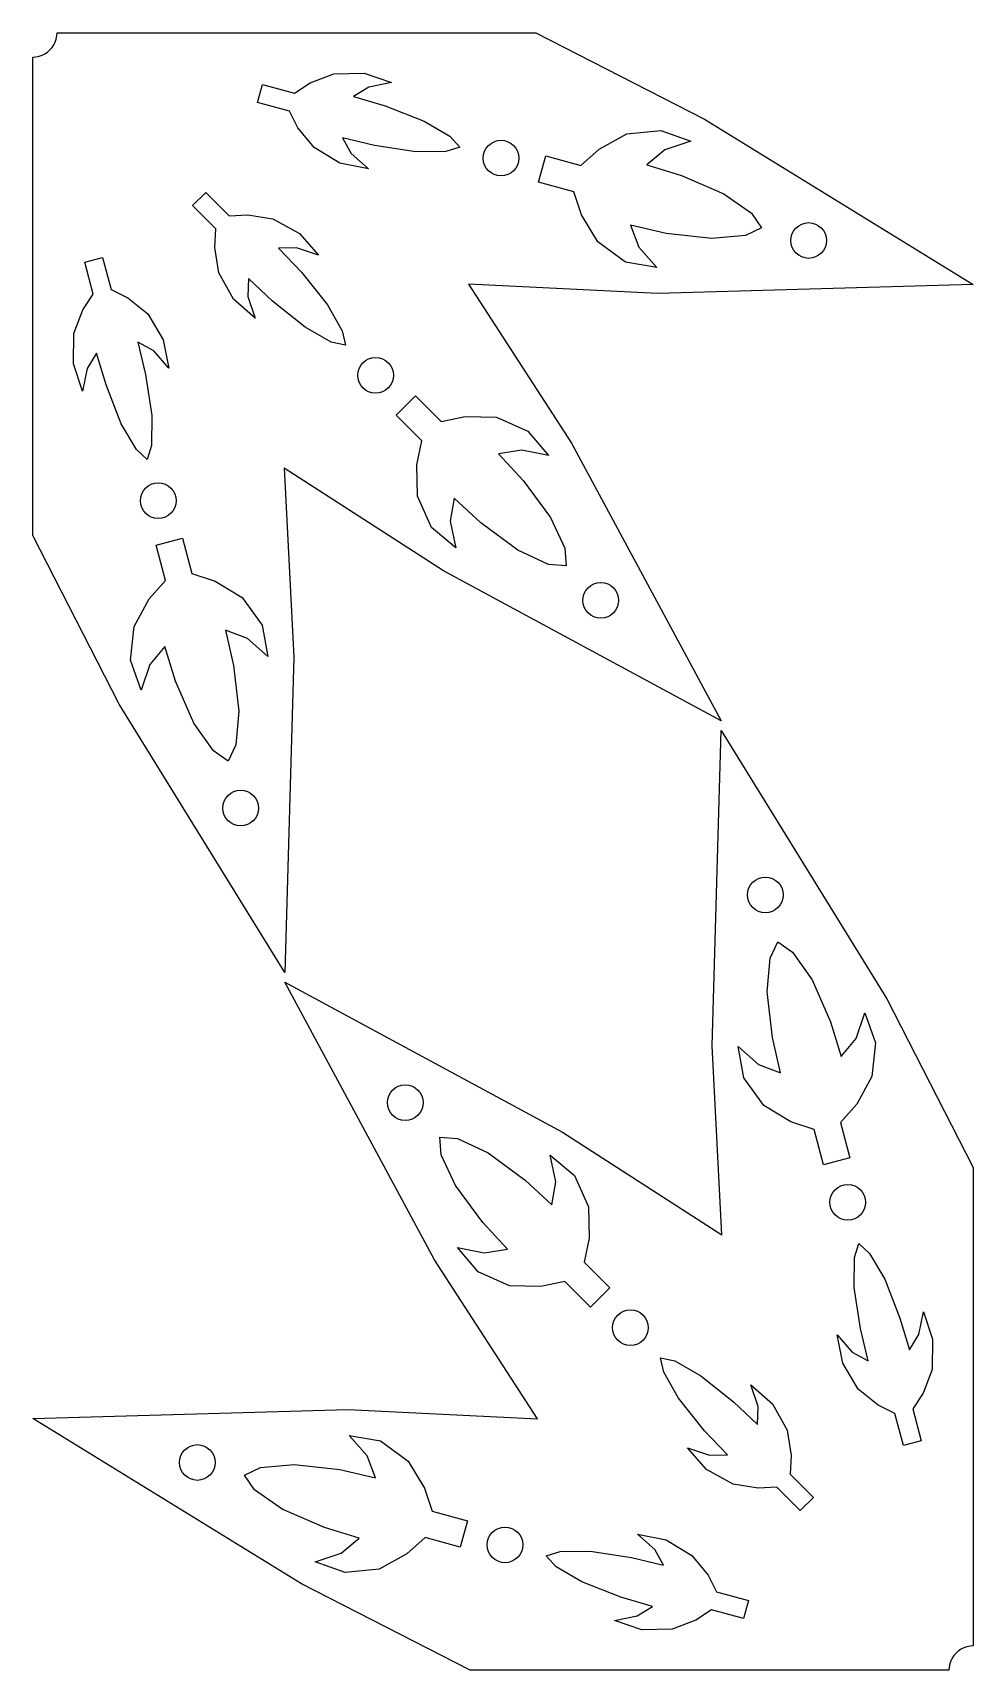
# Model space of a CAD drawing. Header units: metres. Extents: x 10 to 1169, y -2030 to -10.
import ezdxf

# ---------------------------------------------------------------- set-up
doc = ezdxf.new("R2010")
doc.units = ezdxf.units.M

msp = doc.modelspace()

# ---------------------------------------------------------------- linework, layer by layer
at = {"layer": 'CONTOUR'}
for points in [[(630, -10), (837.95, -116.49), (1169.11, -320.58), (780.27, -331.75), (546.94, -320), (673.78, -516.2), (858.53, -858.53), (516.2, -673.78), (320, -546.94), (331.75, -780.27), (320.58, -1169.11), (116.49, -837.95), (10, -630), (10, -40), (13.92, -39.74), (17.76, -38.98), (21.48, -37.72), (25, -35.98), (28.26, -33.8), (31.21, -31.21), (33.8, -28.26), (35.98, -25), (37.72, -21.48), (38.98, -17.76), (39.74, -13.92), (40, -10)], [(549.11, -2029.64), (341.16, -1923.15), (10, -1719.06), (398.84, -1707.89), (632.18, -1719.64), (505.33, -1523.44), (320.58, -1181.11), (662.91, -1365.86), (859.11, -1492.7), (847.36, -1259.37), (858.53, -870.53), (1062.62, -1201.69), (1169.11, -1409.64), (1169.11, -1999.64), (1165.2, -1999.9), (1161.35, -2000.66), (1157.63, -2001.92), (1154.11, -2003.66), (1150.85, -2005.84), (1147.9, -2008.43), (1145.31, -2011.38), (1143.13, -2014.64), (1141.39, -2018.16), (1140.13, -2021.87), (1139.37, -2025.72), (1139.11, -2029.64)]]:
    msp.add_lwpolyline(points, close=True, dxfattribs=at)
at = {"layer": 'HOLES'}
for points in [[(293.09, -73.97), (332.5, -84.53), (351.73, -71.87), (381.11, -60.74), (418.27, -60), (452.16, -71.46), (424.26, -77.05), (405.33, -88.61), (444.44, -100.27), (492.22, -119.01), (524.18, -137.68), (536.43, -151.06), (519.13, -156.52), (482.12, -156.7), (431.37, -149.04), (391.66, -139.59), (402.29, -159.07), (423.65, -177.86), (388.57, -170.83), (356.76, -151.62), (336.88, -127.29), (326.56, -106.7), (287.15, -96.14)], [(642.2, -161.99), (685.48, -173.59), (708.23, -153.58), (742.24, -134.84), (784.02, -130.37), (821.01, -143.77), (789.18, -154.38), (766.86, -172.77), (809.7, -185.99), (861.62, -208.6), (895.78, -232.55), (908.31, -250.7), (888.38, -260.16), (846.82, -263.81), (790.55, -257.44), (746.85, -247.47), (756.98, -274.55), (779.24, -299.66), (740.51, -292.76), (706.56, -268), (686.47, -234.77), (676.77, -206.07), (633.5, -194.47)], [(223.17, -206.95), (252.02, -235.8), (275.01, -234.45), (306.03, -239.5), (338.57, -257.44), (362.19, -284.3), (335.24, -275.2), (313.06, -275.74), (341.1, -305.4), (373.1, -345.52), (391.45, -377.66), (395.37, -395.37), (377.66, -391.45), (345.52, -373.1), (305.4, -341.1), (275.74, -313.06), (275.2, -335.24), (284.3, -362.19), (257.44, -338.57), (239.5, -306.03), (234.45, -275.01), (235.8, -252.02), (206.95, -223.17)], [(96.14, -287.15), (106.7, -326.56), (127.29, -336.88), (151.62, -356.76), (170.83, -388.57), (177.86, -423.65), (159.07, -402.29), (139.59, -391.66), (149.04, -431.37), (156.7, -482.12), (156.52, -519.13), (151.06, -536.43), (137.68, -524.18), (119.01, -492.22), (100.27, -444.44), (88.61, -405.33), (77.05, -424.26), (71.46, -452.16), (60, -418.27), (60.74, -381.11), (71.87, -351.73), (84.53, -332.5), (73.97, -293.09)], [(481.51, -457.73), (513.19, -489.41), (542.9, -483.46), (581.72, -484.24), (620.13, -501.26), (645.47, -531.35), (612.6, -524.63), (584.08, -529.39), (614.57, -562.26), (648.22, -607.8), (665.83, -645.63), (667.61, -667.61), (645.63, -665.83), (607.8, -648.22), (562.26, -614.57), (529.39, -584.08), (524.63, -612.6), (531.35, -645.47), (501.26, -620.13), (484.24, -581.72), (483.46, -542.9), (489.41, -513.19), (457.73, -481.51)], [(194.47, -633.5), (206.07, -676.77), (234.77, -686.47), (268, -706.56), (292.76, -740.51), (299.66, -779.24), (274.55, -756.98), (247.47, -746.85), (257.44, -790.55), (263.81, -846.82), (260.16, -888.38), (250.7, -908.31), (232.55, -895.78), (208.6, -861.62), (185.99, -809.7), (172.77, -766.86), (154.38, -789.18), (143.77, -821.01), (130.37, -784.02), (134.84, -742.24), (153.58, -708.23), (173.59, -685.48), (161.99, -642.2)], [(984.64, -1406.14), (973.04, -1362.87), (944.34, -1353.16), (911.11, -1333.08), (886.35, -1299.13), (879.45, -1260.4), (904.56, -1282.66), (931.64, -1292.79), (921.67, -1249.08), (915.3, -1192.82), (918.95, -1151.25), (928.41, -1131.33), (946.56, -1143.86), (970.51, -1178.02), (993.12, -1229.94), (1006.34, -1272.78), (1024.73, -1250.46), (1035.34, -1218.63), (1048.74, -1255.62), (1044.27, -1297.4), (1025.53, -1331.41), (1005.52, -1354.16), (1017.12, -1397.44)], [(697.6, -1581.91), (665.93, -1550.23), (636.21, -1556.18), (597.4, -1555.4), (558.98, -1538.38), (533.64, -1508.29), (566.51, -1515.01), (595.03, -1510.25), (564.54, -1477.38), (530.89, -1431.84), (513.28, -1394.01), (511.5, -1372.03), (533.49, -1373.8), (571.31, -1391.42), (616.85, -1425.07), (649.72, -1455.56), (654.48, -1427.04), (647.76, -1394.16), (677.85, -1419.51), (694.87, -1457.92), (695.65, -1496.74), (689.7, -1526.45), (721.38, -1558.13)], [(1082.97, -1752.49), (1072.41, -1713.08), (1051.83, -1702.76), (1027.49, -1682.88), (1008.28, -1651.07), (1001.25, -1615.99), (1020.05, -1637.35), (1039.52, -1647.97), (1030.07, -1608.27), (1022.41, -1557.52), (1022.59, -1520.51), (1028.05, -1503.21), (1041.44, -1515.46), (1060.1, -1547.42), (1078.84, -1595.2), (1090.51, -1634.31), (1102.06, -1615.38), (1107.65, -1587.48), (1119.11, -1621.37), (1118.38, -1658.52), (1107.24, -1687.91), (1094.58, -1707.14), (1105.14, -1746.55)], [(955.94, -1832.69), (927.09, -1803.84), (904.1, -1805.19), (873.08, -1800.14), (840.54, -1782.2), (816.92, -1755.34), (843.87, -1764.44), (866.05, -1763.9), (838.01, -1734.24), (806.01, -1694.12), (787.66, -1661.98), (783.74, -1644.27), (801.45, -1648.19), (833.59, -1666.54), (873.71, -1698.54), (903.37, -1726.58), (903.91, -1704.4), (894.81, -1677.45), (921.67, -1701.07), (939.62, -1733.61), (944.67, -1764.63), (943.31, -1787.61), (972.16, -1816.46)], [(536.91, -1877.65), (493.63, -1866.05), (470.88, -1886.06), (436.87, -1904.8), (395.09, -1909.27), (358.1, -1895.87), (389.93, -1885.26), (412.25, -1866.87), (369.41, -1853.65), (317.49, -1831.04), (283.33, -1807.09), (270.8, -1788.94), (290.73, -1779.48), (332.29, -1775.83), (388.56, -1782.2), (432.26, -1792.17), (422.13, -1765.09), (399.87, -1739.98), (438.6, -1746.88), (472.55, -1771.64), (492.64, -1804.87), (502.34, -1833.57), (545.61, -1845.17)], [(886.02, -1965.67), (846.61, -1955.11), (827.38, -1967.77), (798, -1978.9), (760.84, -1979.64), (726.95, -1968.18), (754.85, -1962.59), (773.79, -1951.03), (734.67, -1939.37), (686.89, -1920.62), (654.94, -1901.96), (642.68, -1888.58), (659.98, -1883.12), (696.99, -1882.94), (747.74, -1890.6), (787.45, -1900.05), (776.83, -1880.57), (755.46, -1861.78), (790.54, -1868.81), (822.35, -1888.02), (842.23, -1912.35), (852.55, -1932.94), (891.96, -1943.5)]]:
    msp.add_lwpolyline(points, close=True, dxfattribs=at)
for centre in [(587.14, -164.64), (966.27, -266.23), (432.5, -432.5), (164.64, -587.14), (710.04, -710.04), (266.23, -966.27), (912.88, -1073.37), (469.08, -1329.6), (1014.47, -1452.5), (746.61, -1607.14), (212.84, -1773.41), (591.97, -1874.99)]:
    msp.add_circle(centre, 22, dxfattribs=at)

doc.saveas('drawing.dxf')
